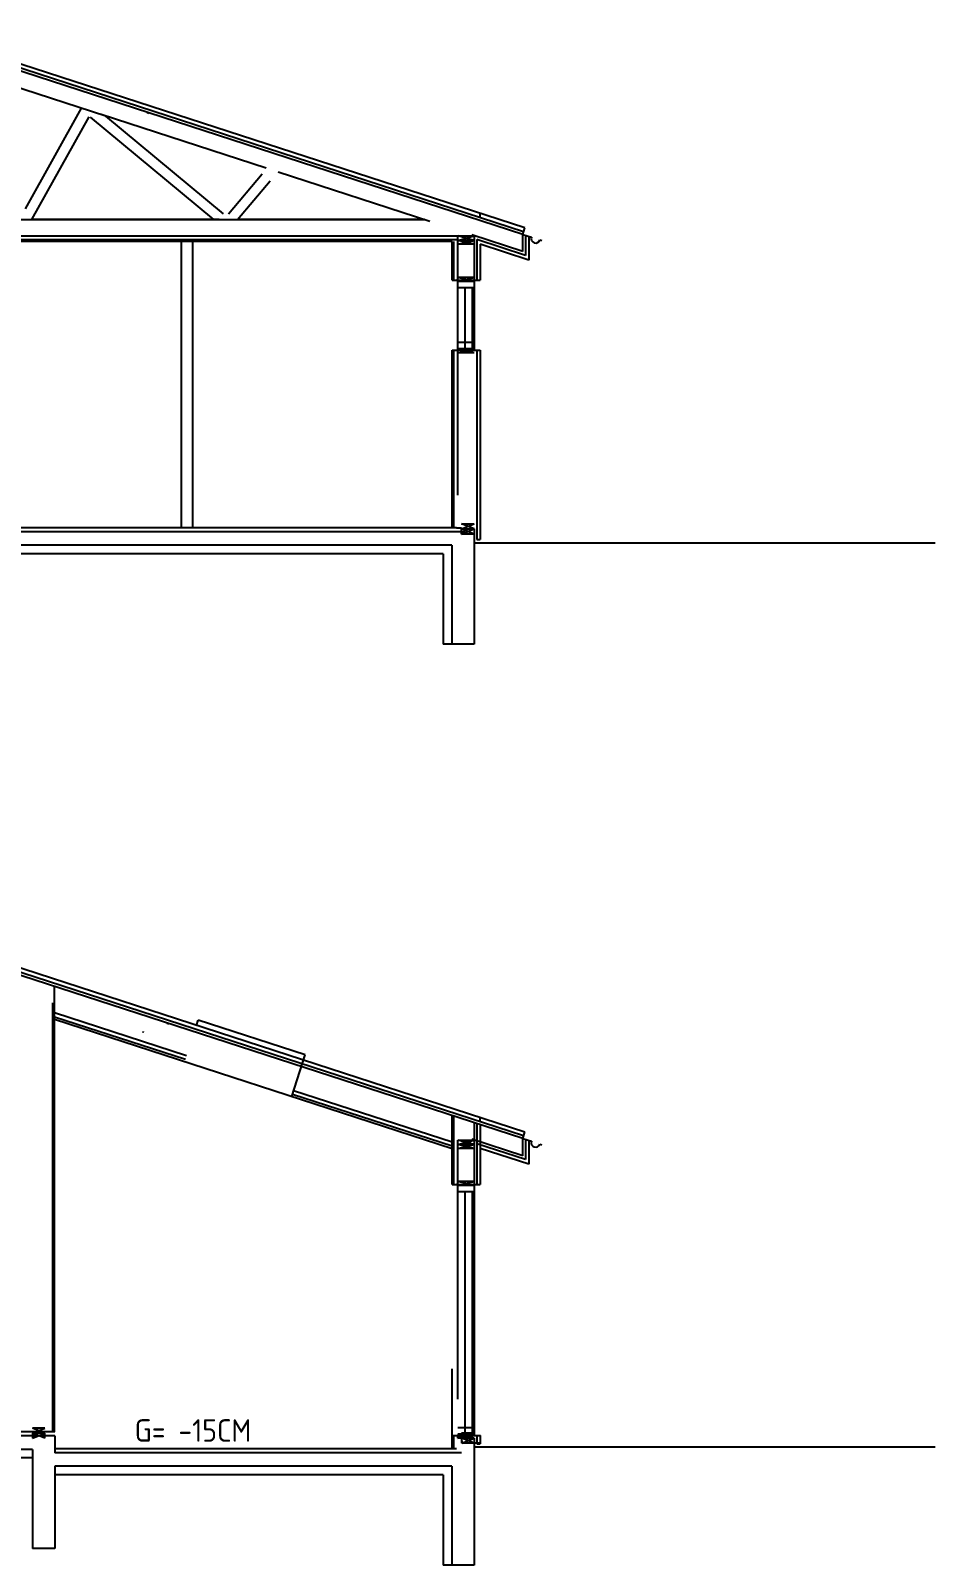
# Model space of a CAD drawing. Header units: inches. Extents: x -533180 to -137302, y 73174 to 405541.
# Drawn here: x -258728 to -250689, y 132491 to 146131 of the extents above; entities that cross this region are included whole.
import ezdxf

# ---------------------------------------------------------------- set-up
doc = ezdxf.new("R2010")
doc.units = ezdxf.units.IN
doc.header["$LTSCALE"] = 100
doc.header["$MEASUREMENT"] = 0
for name, color, linetype in [('INNVE', 7, 'CONTINUOUS'), ('SKRAF', 6, 'CONTINUOUS'), ('STEYPA-SOKKULL', 3, 'CONTINUOUS'), ('TEKST', 2, 'CONTINUOUS'), ('TEKSTI', 2, 'CONTINUOUS'), ('TIMBUR-EINING', 2, 'CONTINUOUS')]:
    doc.layers.add(name, color=color, linetype=linetype)
doc.styles.get("Standard").update_dxf_attribs({"font": 'isocp.shx'})

msp = doc.modelspace()

# ---------------------------------------------------------------- linework, layer by layer
at = {"layer": 'INNVE', "color": 1}
for p, q in [((-254932.9, 144272.3), (-264532.9, 144272.3)), ((-254982.9, 144257.3), (-264532.9, 144257.3)), ((-257386.7, 141712.3), (-257386.7, 144257.3)), ((-257286.7, 141712.3), (-257286.7, 144257.3)), ((-254982.9, 143912.3), (-254982.9, 144257.3)), ((-254967.9, 143912.3), (-254967.9, 144257.3)), ((-254982.9, 141712.3), (-254982.9, 143292.3)), ((-254967.9, 141712.3), (-254967.9, 143292.3)), ((-258516.9, 133676.1), (-258516.9, 137636.8)), ((-258531.9, 133676.1), (-258531.9, 137489.2)), ((-254982.9, 135876.1), (-254982.9, 136488.6)), ((-254967.9, 135876.1), (-254967.9, 136483.7)), ((-254982.9, 133526.1), (-254982.9, 134237.8)), ((-254967.9, 133526.1), (-254967.9, 133646.1))]:
    msp.add_line(p, q, dxfattribs=at)
at = {"layer": 'SKRAF', "color": 1}
for p, q in [((-254732.9, 144469.8), (-254732.9, 144506.6)), ((-254787.9, 144267.3), (-254932.9, 144307.3)), ((-254932.9, 144267.3), (-254787.9, 144307.3)), ((-254932.9, 144232.3), (-254787.9, 144267.3)), ((-254787.9, 144232.3), (-254932.9, 144267.3)), ((-254932.9, 143902.3), (-254787.9, 143937.3)), ((-254787.9, 143902.3), (-254932.9, 143937.3)), ((-254932.9, 143267.3), (-254787.9, 143302.3)), ((-254787.9, 143267.3), (-254932.9, 143302.3)), ((-254897.9, 141702.3), (-254787.9, 141747.3)), ((-254787.9, 141702.3), (-254897.9, 141747.3)), ((-254942.9, 141712.3), (-264567.9, 141712.3)), ((-254787.9, 141657.3), (-254897.9, 141702.3)), ((-254897.9, 141657.3), (-254787.9, 141702.3)), ((-254732.9, 136433.6), (-254732.9, 136470.4)), ((-254787.9, 136231.1), (-254932.9, 136271.1)), ((-254932.9, 136231.1), (-254787.9, 136271.1)), ((-254932.9, 136196.1), (-254787.9, 136231.1)), ((-254787.9, 136196.1), (-254932.9, 136231.1)), ((-254932.9, 135866.1), (-254787.9, 135901.1)), ((-254787.9, 135866.1), (-254932.9, 135901.1)), ((-258511.9, 133676.1), (-264567.9, 133676.1)), ((-258711.9, 133666.1), (-258601.9, 133711.1)), ((-258601.9, 133666.1), (-258711.9, 133711.1)), ((-258711.9, 133621.1), (-258601.9, 133666.1)), ((-258601.9, 133621.1), (-258711.9, 133666.1)), ((-254931.1, 133621.1), (-254786.1, 133656.1)), ((-254786.1, 133621.1), (-254931.1, 133656.1)), ((-254786.1, 133576.1), (-254896.1, 133621.1)), ((-254896.1, 133576.1), (-254786.1, 133621.1)), ((-254942.9, 133526.1), (-258511.9, 133526.1))]:
    msp.add_line(p, q, dxfattribs=at)
at = {"layer": 'STEYPA-SOKKULL', "color": 1}
for p, q in [((-254897.9, 141677.3), (-264567.9, 141677.3)), ((-254897.9, 141677.3), (-254897.9, 141657.3)), ((-254787.9, 141657.3), (-254897.9, 141657.3)), ((-254896.1, 133596.1), (-254896.1, 133576.1)), ((-254786.1, 133576.1), (-254896.1, 133576.1))]:
    msp.add_line(p, q, dxfattribs=at)
at = {"layer": 'TEKST'}
for p, q in [((-254866.2, 141677.3), (-264731.1, 141677.3)), ((-254786.1, 141677.3), (-254786.1, 140677.3)), ((-254985.3, 141557.3), (-264477.9, 141557.3)), ((-255061.1, 141482.3), (-264402.9, 141482.3)), ((-255061.1, 141482.3), (-255061.1, 140677.3)), ((-254986.1, 141557.3), (-254986.1, 140677.3)), ((-254786.1, 140677.3), (-255061.1, 140677.3)), ((-258511.9, 133641.1), (-264731.1, 133641.1)), ((-258511.9, 133641.1), (-258511.9, 133491.1)), ((-254786.1, 133621.1), (-254786.1, 132491.1)), ((-258711.9, 133521.1), (-264477.9, 133521.1)), ((-258711.9, 133446.1), (-264402.9, 133446.1)), ((-258711.9, 133521.1), (-258711.9, 132641.1)), ((-254897.9, 133491.1), (-258511.9, 133491.1)), ((-254985.3, 133371.1), (-258511.9, 133371.1)), ((-258511.9, 133371.1), (-258511.9, 132641.1)), ((-255061.1, 133296.1), (-258511.9, 133296.1)), ((-255061.1, 133296.1), (-255061.1, 132491.1)), ((-254986.1, 133371.1), (-254986.1, 132491.1)), ((-258511.9, 132641.1), (-258711.9, 132641.1)), ((-254786.1, 132491.1), (-255061.1, 132491.1))]:
    msp.add_line(p, q, dxfattribs=at)
at = {"layer": 'TEKST', "color": 3}
for p, q in [((-250688.6, 141577.3), (-254786.1, 141577.3)), ((-250688.6, 133541.1), (-254786.1, 133541.1))]:
    msp.add_line(p, q, dxfattribs=at)
at = {"layer": 'TEKST', "color": 1}
for p, q in [((-257254.5, 137289.7), (-257239, 137337.3)), ((-256288, 137028.3), (-257239, 137337.3)), ((-256408.5, 136657.4), (-256288, 137028.3))]:
    msp.add_line(p, q, dxfattribs=at)
at = {"layer": 'TIMBUR-EINING', "color": 1}
for p, q in [((-254336.4, 144377.7), (-259732.9, 146131.2)), ((-254347.2, 144344.4), (-259732.9, 146094.4)), ((-254354.9, 144320.7), (-259732.9, 146068.1)), ((-258060.8, 145372.3), (-259670.9, 145895.5)), ((-258774.3, 144547.3), (-258275, 145441.9)), ((-258718.5, 144452.3), (-258208.7, 145365.7)), ((-257101.6, 144452.3), (-258196.9, 145361.8)), ((-256634.1, 144908.7), (-258103, 145386)), ((-257015.5, 144504.3), (-258060.8, 145372.3)), ((-257728.6, 145264.4), (-257725.3, 145274.3)), ((-257687, 145392.3), (-257683.7, 145402.3)), ((-256971.1, 144504.3), (-256672.2, 144858.2)), ((-255179.9, 144436.3), (-256529.3, 144874.7)), ((-256888.9, 144454.4), (-256599.6, 144796.9)), ((-260582.9, 144452.3), (-255229.1, 144452.3)), ((-257052.9, 144452.3), (-258718.9, 144452.3)), ((-255229.1, 144452.3), (-256888.9, 144452.3)), ((-254354.9, 144168.2), (-254807.9, 144315.4)), ((-254354.9, 144320.7), (-254336.4, 144377.7)), ((-254354.9, 144168.2), (-254354.9, 144320.7)), ((-254354.9, 144320.7), (-254278.6, 144295.9)), ((-254329.9, 144312.5), (-254329.9, 144133.8)), ((-264682.9, 144307.3), (-254782.9, 144307.3)), ((-254932.9, 144307.3), (-254787.9, 144307.3)), ((-254932.9, 144267.3), (-254932.9, 144307.3)), ((-254787.9, 144267.3), (-254932.9, 144267.3)), ((-254787.9, 144232.3), (-254932.9, 144232.3)), ((-254787.9, 144307.3), (-254787.9, 144267.3)), ((-254329.9, 144133.8), (-254762.9, 144274.5)), ((-254762.9, 144274.5), (-254762.9, 143912.3)), ((-254299.9, 144092.5), (-254732.9, 144233.2)), ((-254732.9, 144233.2), (-254732.9, 143912.3)), ((-254299.9, 144302.8), (-254299.9, 144092.5)), ((-254202.5, 144271.1), (-254185.2, 144265.5)), ((-254982.9, 143912.3), (-254732.9, 143912.3)), ((-254932.9, 143912.3), (-254942.9, 143912.3)), ((-254787.9, 143937.3), (-254932.9, 143937.3)), ((-254787.9, 143902.3), (-254932.9, 143902.3)), ((-254787.9, 143845.8), (-254932.9, 143845.8)), ((-254867.9, 143292.3), (-254867.9, 143842.3)), ((-254802.9, 143292.3), (-254802.9, 143842.3)), ((-254787.9, 143359.7), (-254932.9, 143359.7)), ((-254982.9, 143292.3), (-254732.9, 143292.3)), ((-254942.9, 143292.3), (-254932.9, 143292.3)), ((-254787.9, 143302.3), (-254932.9, 143302.3)), ((-254787.9, 143302.3), (-254932.9, 143302.3)), ((-254787.9, 143267.3), (-254932.9, 143267.3)), ((-254762.9, 143292.3), (-254762.9, 141607.3)), ((-254732.9, 143292.3), (-254732.9, 141607.3)), ((-254897.9, 141747.3), (-254787.9, 141747.3)), ((-254942.9, 141712.3), (-254897.9, 141712.3)), ((-254897.9, 141702.3), (-254787.9, 141702.3)), ((-254897.9, 141657.3), (-254897.9, 141702.3)), ((-254897.9, 141702.3), (-254787.9, 141702.3)), ((-254787.9, 141657.3), (-254897.9, 141657.3)), ((-254787.9, 141702.3), (-254787.9, 141657.3)), ((-254762.9, 141607.3), (-254732.9, 141607.3)), ((-254336.4, 136341.6), (-259732.9, 138095)), ((-254347.2, 136308.3), (-259732.9, 138058.2)), ((-254354.9, 136284.5), (-259732.9, 138031.9)), ((-257342.5, 137018.7), (-258516.9, 137400.3)), ((-257353.3, 136985.4), (-258516.9, 137363.5)), ((-254982.9, 136194.2), (-258516.9, 137342.4)), ((-257728.6, 137228.2), (-257725.3, 137238.2)), ((-257508.1, 137298), (-257504.8, 137308)), ((-254982.9, 136215.2), (-256402.3, 136676.4)), ((-254982.9, 136252), (-256391.5, 136709.7)), ((-254787.9, 136425.2), (-254787.9, 136231.1)), ((-254762.9, 136417.1), (-254762.9, 135876.1)), ((-254732.9, 136407.3), (-254732.9, 135876.1)), ((-254932.9, 136271.1), (-254787.9, 136271.1)), ((-254932.9, 136231.1), (-254932.9, 136271.1)), ((-254354.9, 136132.1), (-254807.9, 136279.2)), ((-254354.9, 136284.5), (-254336.4, 136341.6)), ((-254354.9, 136132.1), (-254354.9, 136284.5)), ((-254354.9, 136284.5), (-254278.6, 136259.7)), ((-254329.9, 136276.4), (-254329.9, 136097.7)), ((-254299.9, 136266.7), (-254299.9, 136056.4)), ((-254787.9, 136231.1), (-254932.9, 136231.1)), ((-254932.9, 136196.1), (-254932.9, 136231.1)), ((-254932.9, 136231.1), (-254787.9, 136231.1)), ((-254787.9, 136196.1), (-254932.9, 136196.1)), ((-254932.9, 133966.4), (-254932.9, 136196.1)), ((-254787.9, 136231.1), (-254787.9, 136196.1)), ((-254787.9, 136196.1), (-254787.9, 133646.1)), ((-254329.9, 136097.7), (-254762.9, 136238.3)), ((-254299.9, 136056.4), (-254732.9, 136197)), ((-254202.5, 136235), (-254185.2, 136229.4)), ((-254982.9, 135876.1), (-254732.9, 135876.1)), ((-254932.9, 135876.1), (-254942.9, 135876.1)), ((-254787.9, 135901.1), (-254932.9, 135901.1)), ((-254787.9, 135866.1), (-254932.9, 135866.1)), ((-254787.9, 135809.6), (-254932.9, 135809.6)), ((-254867.9, 133646.1), (-254867.9, 135806.1)), ((-254802.9, 133646.1), (-254802.9, 135806.1)), ((-258601.9, 133711.1), (-258711.9, 133711.1)), ((-258556.9, 133676.1), (-258601.9, 133676.1)), ((-254786.1, 133713.6), (-254931.1, 133713.6)), ((-258601.9, 133666.1), (-258711.9, 133666.1)), ((-258601.9, 133666.1), (-258711.9, 133666.1)), ((-258711.9, 133666.1), (-258711.9, 133621.1)), ((-258601.9, 133621.1), (-258601.9, 133666.1)), ((-254981.1, 133646.1), (-254731.1, 133646.1)), ((-254941.1, 133646.1), (-254931.1, 133646.1)), ((-254941.1, 133631.1), (-254896.1, 133631.1)), ((-254786.1, 133656.1), (-254931.1, 133656.1)), ((-254786.1, 133621.1), (-254931.1, 133621.1)), ((-254787.9, 133666.1), (-254897.9, 133666.1)), ((-254896.1, 133621.1), (-254786.1, 133621.1)), ((-254896.1, 133576.1), (-254896.1, 133621.1)), ((-254896.1, 133621.1), (-254786.1, 133621.1)), ((-254731.1, 133576.1), (-254896.1, 133576.1)), ((-254786.1, 133621.1), (-254786.1, 133576.1)), ((-254762.9, 133646.1), (-254762.9, 133571.1)), ((-254762.9, 133571.1), (-254732.9, 133571.1)), ((-254732.9, 133646.1), (-254732.9, 133571.1))]:
    msp.add_line(p, q, dxfattribs=at)
msp.add_lwpolyline([(-254932.9, 142002.5), (-254932.9, 144232.3), (-254932.9, 144267.3), (-254787.9, 144267.3), (-254787.9, 144232.3), (-254787.9, 143292.3)], dxfattribs=at)
for centre in [(-254240.6, 144283.5), (-254240.6, 136247.4)]:
    msp.add_arc(centre, 40, 162, 342, dxfattribs=at)

# ---------------------------------------------------------------- texts
at = {"layer": 'TEKSTI'}
msp.add_text('G= -15CM', height=200, dxfattribs=at).set_placement((-257804.2, 133589.6))

doc.saveas('drawing.dxf')
